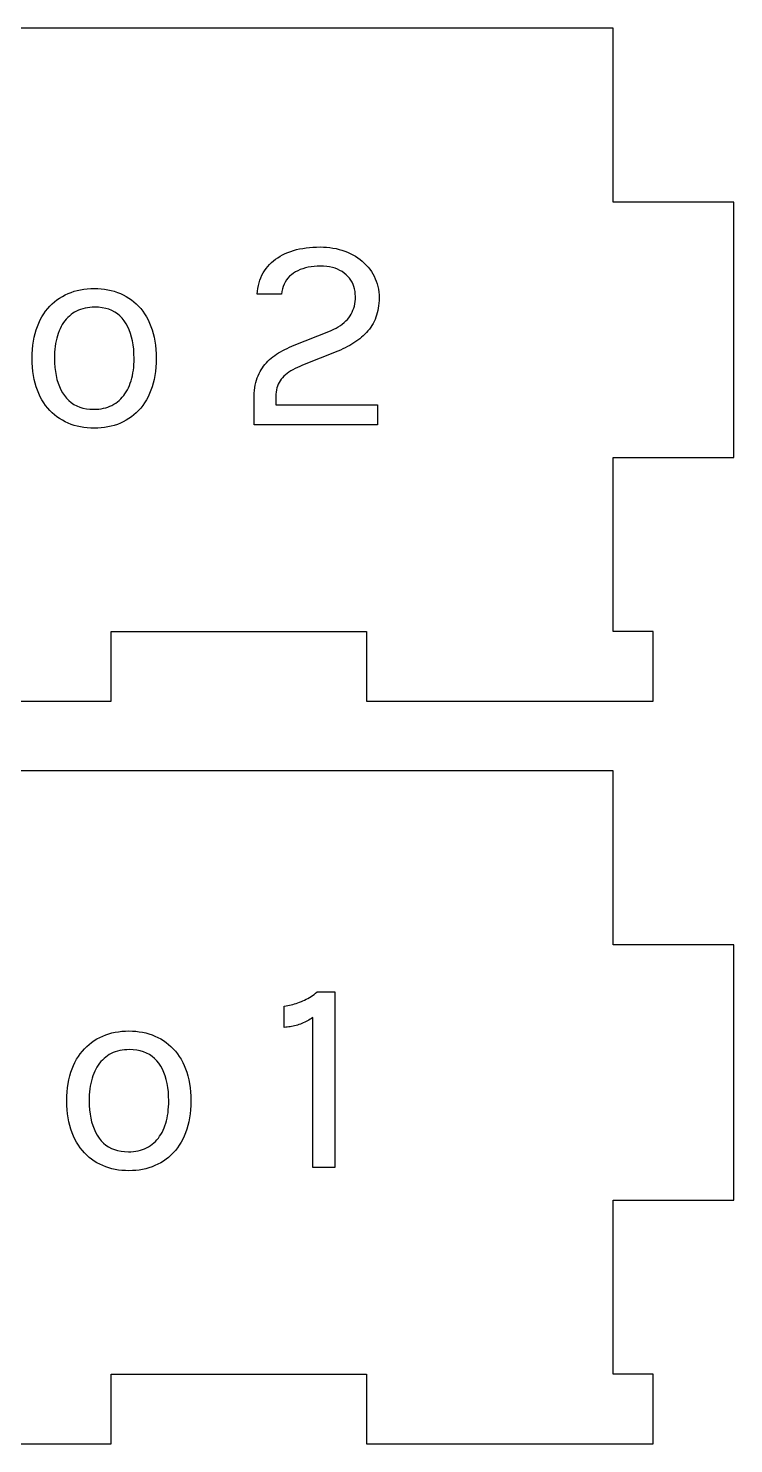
# Model space of a CAD drawing. Header units: millimetres. Extents: x 0 to 174, y 0 to 157.
# Drawn here: x 143.3 to 173.7, y 0 to 61 of the extents above; entities that cross this region are included whole.
import ezdxf

# ---------------------------------------------------------------- set-up
doc = ezdxf.new("R2010")
doc.units = ezdxf.units.MM
doc.layers.get('0').update_dxf_attribs({"linetype": 'CONTINUOUS'})

msp = doc.modelspace()

# ---------------------------------------------------------------- linework, layer by layer
for p, q in [((168.468, 61), (114.196, 61)), ((168.468, 53.5), (168.468, 61)), ((173.664, 53.5), (168.468, 53.5)), ((173.664, 42.5), (173.664, 53.5)), ((154.22, 51.235), (154.332, 51.289)), ((154.332, 51.289), (154.448, 51.339)), ((154.448, 51.339), (154.569, 51.384)), ((154.569, 51.384), (154.694, 51.424)), ((154.694, 51.424), (154.822, 51.46)), ((154.822, 51.46), (154.955, 51.491)), ((154.955, 51.491), (155.092, 51.517)), ((155.092, 51.517), (155.232, 51.538)), ((155.232, 51.538), (155.377, 51.555)), ((155.377, 51.555), (155.525, 51.567)), ((155.525, 51.567), (155.678, 51.574)), ((155.678, 51.574), (155.834, 51.576)), ((155.834, 51.576), (155.834, 51.576)), ((155.834, 51.576), (155.978, 51.573)), ((155.978, 51.573), (156.118, 51.565)), ((156.118, 51.565), (156.256, 51.551)), ((156.256, 51.551), (156.391, 51.531)), ((156.391, 51.531), (156.523, 51.505)), ((156.523, 51.505), (156.651, 51.474)), ((156.651, 51.474), (156.777, 51.438)), ((156.777, 51.438), (156.9, 51.396)), ((156.9, 51.396), (157.019, 51.348)), ((157.019, 51.348), (157.136, 51.294)), ((157.136, 51.294), (157.249, 51.235)), ((153.443, 50.553), (153.509, 50.646)), ((153.509, 50.646), (153.581, 50.735)), ((153.581, 50.735), (153.657, 50.82)), ((153.657, 50.82), (153.738, 50.9)), ((153.738, 50.9), (153.825, 50.976)), ((153.825, 50.976), (153.916, 51.047)), ((153.916, 51.047), (154.013, 51.114)), ((154.013, 51.114), (154.114, 51.177)), ((154.114, 51.177), (154.22, 51.235)), ((155.088, 50.639), (154.98, 50.6)), ((155.202, 50.672), (155.088, 50.639)), ((155.32, 50.7), (155.202, 50.672)), ((155.444, 50.721), (155.32, 50.7)), ((155.573, 50.736), (155.444, 50.721)), ((155.707, 50.745), (155.573, 50.736)), ((155.846, 50.748), (155.707, 50.745)), ((155.986, 50.744), (155.846, 50.748)), ((155.846, 50.748), (155.846, 50.748)), ((156.119, 50.733), (155.986, 50.744)), ((156.246, 50.715), (156.119, 50.733)), ((156.367, 50.689), (156.246, 50.715)), ((156.481, 50.657), (156.367, 50.689)), ((156.589, 50.616), (156.481, 50.657)), ((157.249, 51.235), (157.357, 51.173)), ((157.357, 51.173), (157.46, 51.106)), ((157.46, 51.106), (157.558, 51.034)), ((157.558, 51.034), (157.651, 50.959)), ((157.651, 50.959), (157.74, 50.879)), ((157.74, 50.879), (157.823, 50.795)), ((157.823, 50.795), (157.902, 50.706)), ((157.902, 50.706), (157.976, 50.614)), ((153.175, 49.911), (153.204, 50.028)), ((153.204, 50.028), (153.24, 50.141)), ((153.24, 50.141), (153.282, 50.25)), ((153.282, 50.25), (153.329, 50.355)), ((153.329, 50.355), (153.383, 50.456)), ((153.383, 50.456), (153.443, 50.553)), ((154.329, 50.066), (154.281, 49.972)), ((154.385, 50.154), (154.329, 50.066)), ((154.448, 50.236), (154.385, 50.154)), ((154.519, 50.312), (154.448, 50.236)), ((154.598, 50.381), (154.519, 50.312)), ((154.685, 50.445), (154.598, 50.381)), ((154.778, 50.503), (154.685, 50.445)), ((154.876, 50.554), (154.778, 50.503)), ((154.98, 50.6), (154.876, 50.554)), ((156.691, 50.569), (156.589, 50.616)), ((156.787, 50.514), (156.691, 50.569)), ((156.876, 50.452), (156.787, 50.514)), ((156.959, 50.382), (156.876, 50.452)), ((157.035, 50.307), (156.959, 50.382)), ((157.103, 50.227), (157.035, 50.307)), ((157.163, 50.144), (157.103, 50.227)), ((157.214, 50.056), (157.163, 50.144)), ((157.258, 49.963), (157.214, 50.056)), ((157.976, 50.614), (158.045, 50.517)), ((158.045, 50.517), (158.108, 50.417)), ((158.108, 50.417), (158.165, 50.313)), ((158.165, 50.313), (158.215, 50.207)), ((158.215, 50.207), (158.258, 50.097)), ((158.258, 50.097), (158.295, 49.985)), ((144.607, 49.374), (144.725, 49.446)), ((144.725, 49.446), (144.847, 49.511)), ((144.847, 49.511), (144.973, 49.569)), ((144.973, 49.569), (145.102, 49.62)), ((145.102, 49.62), (145.235, 49.665)), ((145.235, 49.665), (145.371, 49.703)), ((145.371, 49.703), (145.51, 49.733)), ((145.51, 49.733), (145.653, 49.757)), ((145.653, 49.757), (145.799, 49.774)), ((145.799, 49.774), (145.949, 49.785)), ((145.949, 49.785), (146.102, 49.788)), ((146.102, 49.788), (146.102, 49.788)), ((146.102, 49.788), (146.254, 49.785)), ((146.254, 49.785), (146.403, 49.774)), ((146.403, 49.774), (146.548, 49.757)), ((146.548, 49.757), (146.69, 49.733)), ((146.69, 49.733), (146.829, 49.703)), ((146.829, 49.703), (146.964, 49.665)), ((146.964, 49.665), (147.096, 49.62)), ((147.096, 49.62), (147.225, 49.569)), ((147.225, 49.569), (147.351, 49.511)), ((147.351, 49.511), (147.473, 49.446)), ((147.473, 49.446), (147.591, 49.374)), ((153.122, 49.536), (153.133, 49.665)), ((154.166, 49.536), (153.122, 49.536)), ((153.133, 49.665), (153.151, 49.79)), ((153.151, 49.79), (153.175, 49.911)), ((154.183, 49.654), (154.166, 49.536)), ((154.166, 49.536), (154.166, 49.536)), ((154.208, 49.766), (154.183, 49.654)), ((154.24, 49.872), (154.208, 49.766)), ((154.281, 49.972), (154.24, 49.872)), ((157.294, 49.867), (157.258, 49.963)), ((157.322, 49.767), (157.294, 49.867)), ((157.342, 49.662), (157.322, 49.767)), ((157.354, 49.553), (157.342, 49.662)), ((157.358, 49.44), (157.354, 49.553)), ((157.355, 49.333), (157.358, 49.44)), ((157.358, 49.44), (157.358, 49.44)), ((158.295, 49.985), (158.325, 49.87)), ((158.325, 49.87), (158.348, 49.752)), ((158.348, 49.752), (158.365, 49.631)), ((158.365, 49.631), (158.375, 49.507)), ((158.375, 49.507), (158.378, 49.38)), ((143.923, 48.69), (144.006, 48.807)), ((144.006, 48.807), (144.093, 48.918)), ((144.093, 48.918), (144.186, 49.022)), ((144.186, 49.022), (144.283, 49.12)), ((144.283, 49.12), (144.386, 49.211)), ((144.386, 49.211), (144.494, 49.296)), ((144.494, 49.296), (144.607, 49.374)), ((145.337, 48.813), (145.254, 48.768)), ((145.423, 48.853), (145.337, 48.813)), ((145.513, 48.888), (145.423, 48.853)), ((145.606, 48.917), (145.513, 48.888)), ((145.703, 48.941), (145.606, 48.917)), ((145.804, 48.96), (145.703, 48.941)), ((145.908, 48.973), (145.804, 48.96)), ((146.015, 48.981), (145.908, 48.973)), ((146.126, 48.984), (146.015, 48.981)), ((146.29, 48.978), (146.126, 48.984)), ((146.126, 48.984), (146.126, 48.984)), ((146.445, 48.96), (146.29, 48.978)), ((146.593, 48.931), (146.445, 48.96)), ((146.732, 48.889), (146.593, 48.931)), ((146.863, 48.836), (146.732, 48.889)), ((146.985, 48.771), (146.863, 48.836)), ((147.591, 49.374), (147.704, 49.296)), ((147.704, 49.296), (147.812, 49.211)), ((147.812, 49.211), (147.914, 49.12)), ((147.914, 49.12), (148.012, 49.022)), ((148.012, 49.022), (148.104, 48.918)), ((148.104, 48.918), (148.191, 48.807)), ((148.191, 48.807), (148.273, 48.69)), ((157.217, 48.764), (157.254, 48.85)), ((157.254, 48.85), (157.286, 48.939)), ((157.286, 48.939), (157.312, 49.032)), ((157.312, 49.032), (157.332, 49.129)), ((157.332, 49.129), (157.347, 49.229)), ((157.347, 49.229), (157.355, 49.333)), ((158.324, 48.835), (158.3, 48.736)), ((158.343, 48.938), (158.324, 48.835)), ((158.359, 49.044), (158.343, 48.938)), ((158.369, 49.153), (158.359, 49.044)), ((158.376, 49.265), (158.369, 49.153)), ((158.378, 49.38), (158.376, 49.265)), ((158.378, 49.38), (158.378, 49.38)), ((143.649, 48.155), (143.708, 48.298)), ((143.708, 48.298), (143.774, 48.435)), ((143.774, 48.435), (143.846, 48.566)), ((143.846, 48.566), (143.923, 48.69)), ((144.724, 48.231), (144.675, 48.144)), ((144.778, 48.315), (144.724, 48.231)), ((144.835, 48.393), (144.778, 48.315)), ((144.895, 48.467), (144.835, 48.393)), ((144.96, 48.536), (144.895, 48.467)), ((145.028, 48.601), (144.96, 48.536)), ((145.099, 48.661), (145.028, 48.601)), ((145.175, 48.717), (145.099, 48.661)), ((145.254, 48.768), (145.175, 48.717)), ((147.099, 48.694), (146.985, 48.771)), ((147.205, 48.606), (147.099, 48.694)), ((147.303, 48.505), (147.205, 48.606)), ((147.392, 48.393), (147.303, 48.505)), ((147.473, 48.27), (147.392, 48.393)), ((147.545, 48.139), (147.473, 48.27)), ((148.273, 48.69), (148.349, 48.566)), ((148.349, 48.566), (148.421, 48.435)), ((148.421, 48.435), (148.487, 48.298)), ((148.487, 48.298), (148.545, 48.155)), ((156.621, 48.136), (156.71, 48.195)), ((156.71, 48.195), (156.794, 48.256)), ((156.794, 48.256), (156.871, 48.32)), ((156.871, 48.32), (156.943, 48.387)), ((156.943, 48.387), (157.01, 48.456)), ((157.01, 48.456), (157.07, 48.528)), ((157.07, 48.528), (157.125, 48.603)), ((157.125, 48.603), (157.174, 48.682)), ((157.174, 48.682), (157.217, 48.764)), ((158.068, 48.198), (158.016, 48.118)), ((158.117, 48.281), (158.068, 48.198)), ((158.162, 48.366), (158.117, 48.281)), ((158.203, 48.454), (158.162, 48.366)), ((158.24, 48.545), (158.203, 48.454)), ((158.272, 48.639), (158.24, 48.545)), ((158.3, 48.736), (158.272, 48.639)), ((143.482, 47.517), (143.513, 47.686)), ((143.513, 47.686), (143.551, 47.848)), ((143.551, 47.848), (143.597, 48.005)), ((143.597, 48.005), (143.649, 48.155)), ((144.485, 47.641), (144.458, 47.529)), ((144.515, 47.749), (144.485, 47.641)), ((144.549, 47.854), (144.515, 47.749)), ((144.587, 47.955), (144.549, 47.854)), ((144.629, 48.052), (144.587, 47.955)), ((144.675, 48.144), (144.629, 48.052)), ((147.609, 47.999), (147.545, 48.139)), ((147.665, 47.851), (147.609, 47.999)), ((147.712, 47.693), (147.665, 47.851)), ((147.75, 47.527), (147.712, 47.693)), ((148.545, 48.155), (148.597, 48.005)), ((148.597, 48.005), (148.642, 47.848)), ((148.642, 47.848), (148.68, 47.686)), ((148.68, 47.686), (148.711, 47.517)), ((154.718, 47.34), (156.206, 47.928)), ((156.206, 47.928), (156.318, 47.976)), ((156.318, 47.976), (156.425, 48.027)), ((156.425, 48.027), (156.526, 48.08)), ((156.526, 48.08), (156.621, 48.136)), ((157.547, 47.622), (157.466, 47.56)), ((157.625, 47.686), (157.547, 47.622)), ((157.699, 47.752), (157.625, 47.686)), ((157.77, 47.82), (157.699, 47.752)), ((157.837, 47.891), (157.77, 47.82)), ((157.9, 47.964), (157.837, 47.891)), ((157.96, 48.04), (157.9, 47.964)), ((158.016, 48.118), (157.96, 48.04)), ((143.426, 46.776), (143.43, 46.971)), ((143.43, 46.971), (143.44, 47.159)), ((143.44, 47.159), (143.457, 47.341)), ((143.457, 47.341), (143.482, 47.517)), ((144.394, 47.042), (144.388, 46.911)), ((144.404, 47.169), (144.394, 47.042)), ((144.418, 47.293), (144.404, 47.169)), ((144.436, 47.413), (144.418, 47.293)), ((144.458, 47.529), (144.436, 47.413)), ((147.78, 47.352), (147.75, 47.527)), ((147.801, 47.169), (147.78, 47.352)), ((147.814, 46.977), (147.801, 47.169)), ((147.818, 46.776), (147.814, 46.977)), ((148.711, 47.517), (148.735, 47.341)), ((148.735, 47.341), (148.752, 47.159)), ((148.752, 47.159), (148.763, 46.971)), ((148.763, 46.971), (148.766, 46.776)), ((153.963, 46.954), (154.048, 47.008)), ((154.048, 47.008), (154.135, 47.06)), ((154.135, 47.06), (154.225, 47.111)), ((154.225, 47.111), (154.318, 47.16)), ((154.318, 47.16), (154.414, 47.207)), ((154.414, 47.207), (154.512, 47.253)), ((154.512, 47.253), (154.614, 47.297)), ((154.614, 47.297), (154.718, 47.34)), ((154.718, 47.34), (154.718, 47.34)), ((156.602, 47.088), (155.078, 46.476)), ((156.71, 47.133), (156.602, 47.088)), ((156.602, 47.088), (156.602, 47.088)), ((156.815, 47.18), (156.71, 47.133)), ((156.916, 47.229), (156.815, 47.18)), ((157.015, 47.28), (156.916, 47.229)), ((157.111, 47.332), (157.015, 47.28)), ((157.204, 47.387), (157.111, 47.332)), ((157.294, 47.443), (157.204, 47.387)), ((157.382, 47.501), (157.294, 47.443)), ((157.466, 47.56), (157.382, 47.501)), ((143.43, 46.582), (143.426, 46.776)), ((143.426, 46.776), (143.426, 46.776)), ((143.44, 46.395), (143.43, 46.582)), ((143.457, 46.214), (143.44, 46.395)), ((144.388, 46.911), (144.386, 46.776)), ((144.386, 46.776), (144.386, 46.776)), ((144.386, 46.776), (144.39, 46.577)), ((144.39, 46.577), (144.403, 46.387)), ((144.403, 46.387), (144.425, 46.206)), ((147.786, 46.263), (147.8, 46.386)), ((147.8, 46.386), (147.81, 46.512)), ((147.81, 46.512), (147.816, 46.642)), ((147.816, 46.642), (147.818, 46.776)), ((147.818, 46.776), (147.818, 46.776)), ((148.752, 46.395), (148.735, 46.214)), ((148.763, 46.582), (148.752, 46.395)), ((148.766, 46.776), (148.763, 46.582)), ((148.766, 46.776), (148.766, 46.776)), ((153.295, 46.285), (153.346, 46.365)), ((153.346, 46.365), (153.401, 46.442)), ((153.401, 46.442), (153.46, 46.517)), ((153.46, 46.517), (153.521, 46.588)), ((153.521, 46.588), (153.586, 46.656)), ((153.586, 46.656), (153.655, 46.721)), ((153.655, 46.721), (153.727, 46.783)), ((153.727, 46.783), (153.803, 46.842)), ((153.803, 46.842), (153.882, 46.899)), ((153.882, 46.899), (153.963, 46.954)), ((154.859, 46.384), (154.758, 46.335)), ((154.966, 46.431), (154.859, 46.384)), ((155.078, 46.476), (154.966, 46.431)), ((143.482, 46.039), (143.457, 46.214)), ((143.513, 45.87), (143.482, 46.039)), ((143.551, 45.708), (143.513, 45.87)), ((144.425, 46.206), (144.455, 46.032)), ((144.455, 46.032), (144.493, 45.868)), ((144.493, 45.868), (144.54, 45.711)), ((147.655, 45.706), (147.689, 45.81)), ((147.689, 45.81), (147.72, 45.918)), ((147.72, 45.918), (147.746, 46.029)), ((147.746, 46.029), (147.768, 46.145)), ((147.768, 46.145), (147.786, 46.263)), ((148.68, 45.87), (148.642, 45.708)), ((148.711, 46.039), (148.68, 45.87)), ((148.735, 46.214), (148.711, 46.039)), ((153.067, 45.731), (153.094, 45.834)), ((153.094, 45.834), (153.126, 45.932)), ((153.126, 45.932), (153.163, 46.026)), ((153.163, 46.026), (153.203, 46.116)), ((153.203, 46.116), (153.247, 46.202)), ((153.247, 46.202), (153.295, 46.285)), ((154.11, 45.81), (154.067, 45.738)), ((154.159, 45.878), (154.11, 45.81)), ((154.214, 45.942), (154.159, 45.878)), ((154.275, 46.004), (154.214, 45.942)), ((154.341, 46.063), (154.275, 46.004)), ((154.413, 46.121), (154.341, 46.063)), ((154.491, 46.177), (154.413, 46.121)), ((154.574, 46.231), (154.491, 46.177)), ((154.663, 46.284), (154.574, 46.231)), ((154.758, 46.335), (154.663, 46.284)), ((143.597, 45.551), (143.551, 45.708)), ((143.649, 45.401), (143.597, 45.551)), ((143.708, 45.258), (143.649, 45.401)), ((143.774, 45.12), (143.708, 45.258)), ((144.54, 45.711), (144.596, 45.564)), ((144.596, 45.564), (144.661, 45.424)), ((144.661, 45.424), (144.734, 45.293)), ((144.734, 45.293), (144.815, 45.171)), ((144.815, 45.171), (144.905, 45.059)), ((147.308, 45.097), (147.369, 45.17)), ((147.369, 45.17), (147.426, 45.248)), ((147.426, 45.248), (147.479, 45.331)), ((147.479, 45.331), (147.529, 45.418)), ((147.529, 45.418), (147.575, 45.51)), ((147.575, 45.51), (147.617, 45.606)), ((147.617, 45.606), (147.655, 45.706)), ((148.487, 45.258), (148.421, 45.12)), ((148.545, 45.401), (148.487, 45.258)), ((148.597, 45.551), (148.545, 45.401)), ((148.642, 45.708), (148.597, 45.551)), ((152.99, 45.024), (152.992, 45.153)), ((152.992, 45.153), (152.999, 45.277)), ((152.999, 45.277), (153.009, 45.397)), ((153.009, 45.397), (153.024, 45.513)), ((153.024, 45.513), (153.043, 45.624)), ((153.043, 45.624), (153.067, 45.731)), ((153.929, 45.23), (153.926, 45.132)), ((153.938, 45.324), (153.929, 45.23)), ((153.952, 45.414), (153.938, 45.324)), ((153.972, 45.501), (153.952, 45.414)), ((153.998, 45.584), (153.972, 45.501)), ((154.03, 45.663), (153.998, 45.584)), ((154.067, 45.738), (154.03, 45.663)), ((143.846, 44.989), (143.774, 45.12)), ((143.923, 44.864), (143.846, 44.989)), ((144.006, 44.746), (143.923, 44.864)), ((144.093, 44.635), (144.006, 44.746)), ((144.186, 44.53), (144.093, 44.635)), ((144.283, 44.432), (144.186, 44.53)), ((144.905, 45.059), (145.003, 44.958)), ((145.003, 44.958), (145.109, 44.87)), ((145.109, 44.87), (145.223, 44.793)), ((145.223, 44.793), (145.345, 44.728)), ((145.345, 44.728), (145.476, 44.675)), ((145.476, 44.675), (145.614, 44.633)), ((145.614, 44.633), (145.761, 44.604)), ((145.761, 44.604), (145.915, 44.586)), ((145.915, 44.586), (146.078, 44.58)), ((146.078, 44.58), (146.188, 44.583)), ((146.078, 44.58), (146.078, 44.58)), ((146.078, 44.58), (146.078, 44.58)), ((146.188, 44.583), (146.295, 44.591)), ((146.295, 44.591), (146.398, 44.604)), ((146.398, 44.604), (146.498, 44.623)), ((146.498, 44.623), (146.594, 44.647)), ((146.594, 44.647), (146.687, 44.676)), ((146.687, 44.676), (146.777, 44.711)), ((146.777, 44.711), (146.863, 44.751)), ((146.863, 44.751), (146.946, 44.796)), ((146.946, 44.796), (147.026, 44.847)), ((147.026, 44.847), (147.102, 44.903)), ((147.102, 44.903), (147.174, 44.963)), ((147.174, 44.963), (147.243, 45.027)), ((147.243, 45.027), (147.308, 45.097)), ((148.012, 44.53), (147.914, 44.432)), ((148.104, 44.635), (148.012, 44.53)), ((148.191, 44.746), (148.104, 44.635)), ((148.273, 44.864), (148.191, 44.746)), ((148.349, 44.989), (148.273, 44.864)), ((148.421, 45.12), (148.349, 44.989)), ((152.99, 43.908), (152.99, 45.024)), ((153.926, 45.132), (153.926, 45.132)), ((153.926, 45.132), (153.926, 44.772)), ((153.926, 44.772), (158.306, 44.772)), ((158.306, 44.772), (158.306, 43.908)), ((144.386, 44.341), (144.283, 44.432)), ((144.494, 44.256), (144.386, 44.341)), ((144.607, 44.178), (144.494, 44.256)), ((144.725, 44.106), (144.607, 44.178)), ((144.847, 44.041), (144.725, 44.106)), ((144.973, 43.983), (144.847, 44.041)), ((145.102, 43.932), (144.973, 43.983)), ((145.235, 43.887), (145.102, 43.932)), ((147.096, 43.932), (146.964, 43.887)), ((147.225, 43.983), (147.096, 43.932)), ((147.351, 44.041), (147.225, 43.983)), ((147.473, 44.106), (147.351, 44.041)), ((147.591, 44.178), (147.473, 44.106)), ((147.704, 44.256), (147.591, 44.178)), ((147.812, 44.341), (147.704, 44.256)), ((147.914, 44.432), (147.812, 44.341)), ((145.371, 43.849), (145.235, 43.887)), ((145.51, 43.819), (145.371, 43.849)), ((145.653, 43.795), (145.51, 43.819)), ((145.799, 43.778), (145.653, 43.795)), ((145.949, 43.767), (145.799, 43.778)), ((146.102, 43.764), (145.949, 43.767)), ((146.254, 43.767), (146.102, 43.764)), ((146.102, 43.764), (146.102, 43.764)), ((146.102, 43.764), (146.102, 43.764)), ((146.403, 43.778), (146.254, 43.767)), ((146.548, 43.795), (146.403, 43.778)), ((146.69, 43.819), (146.548, 43.795)), ((146.829, 43.849), (146.69, 43.819)), ((146.964, 43.887), (146.829, 43.849)), ((158.306, 43.908), (152.99, 43.908)), ((158.306, 43.908), (158.306, 43.908)), ((168.468, 35), (168.468, 42.5)), ((168.468, 42.5), (173.664, 42.5)), ((146.832, 32), (146.832, 35)), ((146.832, 35), (157.832, 35)), ((157.832, 35), (157.832, 32)), ((170.199, 35), (168.468, 35)), ((170.199, 32), (170.199, 35)), ((135.832, 32), (146.832, 32)), ((157.832, 32), (170.199, 32)), ((168.468, 29), (114.196, 29)), ((168.468, 21.5), (168.468, 29)), ((173.664, 21.5), (168.468, 21.5)), ((173.664, 10.5), (173.664, 21.5)), ((154.517, 18.896), (154.591, 18.914)), ((154.591, 18.914), (154.665, 18.932)), ((154.665, 18.932), (154.738, 18.953)), ((154.738, 18.953), (154.811, 18.976)), ((154.811, 18.976), (154.883, 19)), ((154.883, 19), (154.955, 19.026)), ((154.955, 19.026), (155.027, 19.054)), ((155.027, 19.054), (155.098, 19.084)), ((155.098, 19.084), (155.169, 19.117)), ((155.169, 19.117), (155.238, 19.152)), ((155.238, 19.152), (155.307, 19.189)), ((155.307, 19.189), (155.376, 19.23)), ((155.376, 19.23), (155.444, 19.272)), ((155.444, 19.272), (155.511, 19.317)), ((155.511, 19.317), (155.577, 19.365)), ((155.577, 19.365), (155.643, 19.415)), ((155.643, 19.415), (155.708, 19.468)), ((155.708, 19.468), (155.708, 19.468)), ((155.708, 19.468), (156.464, 19.468)), ((155.708, 19.468), (155.708, 19.468)), ((156.464, 19.468), (156.464, 11.908)), ((154.292, 18.856), (154.367, 18.868)), ((154.292, 17.944), (154.292, 18.856)), ((154.367, 18.868), (154.442, 18.881)), ((154.442, 18.881), (154.517, 18.896)), ((155.47, 18.325), (155.412, 18.289)), ((155.528, 18.364), (155.47, 18.325)), ((155.528, 11.908), (155.528, 18.364)), ((146.729, 17.665), (146.865, 17.703)), ((146.865, 17.703), (147.004, 17.733)), ((147.004, 17.733), (147.147, 17.757)), ((147.147, 17.757), (147.293, 17.774)), ((147.293, 17.774), (147.443, 17.785)), ((147.443, 17.785), (147.596, 17.788)), ((147.596, 17.788), (147.596, 17.788)), ((147.596, 17.788), (147.748, 17.785)), ((147.748, 17.785), (147.897, 17.774)), ((147.897, 17.774), (148.042, 17.757)), ((148.042, 17.757), (148.184, 17.733)), ((148.184, 17.733), (148.323, 17.703)), ((148.323, 17.703), (148.458, 17.665)), ((154.356, 17.947), (154.292, 17.944)), ((154.292, 17.944), (154.292, 17.944)), ((154.419, 17.953), (154.356, 17.947)), ((154.483, 17.96), (154.419, 17.953)), ((154.546, 17.968), (154.483, 17.96)), ((154.609, 17.979), (154.546, 17.968)), ((154.673, 17.992), (154.609, 17.979)), ((154.736, 18.006), (154.673, 17.992)), ((154.799, 18.023), (154.736, 18.006)), ((154.862, 18.041), (154.799, 18.023)), ((154.925, 18.061), (154.862, 18.041)), ((154.988, 18.083), (154.925, 18.061)), ((155.05, 18.107), (154.988, 18.083)), ((155.112, 18.132), (155.05, 18.107)), ((155.173, 18.16), (155.112, 18.132)), ((155.233, 18.189), (155.173, 18.16)), ((155.293, 18.22), (155.233, 18.189)), ((155.353, 18.254), (155.293, 18.22)), ((155.412, 18.289), (155.353, 18.254)), ((145.68, 17.022), (145.777, 17.12)), ((145.777, 17.12), (145.88, 17.211)), ((145.88, 17.211), (145.988, 17.296)), ((145.988, 17.296), (146.101, 17.374)), ((146.101, 17.374), (146.219, 17.446)), ((146.219, 17.446), (146.341, 17.511)), ((146.341, 17.511), (146.467, 17.569)), ((146.467, 17.569), (146.596, 17.62)), ((146.596, 17.62), (146.729, 17.665)), ((148.458, 17.665), (148.59, 17.62)), ((148.59, 17.62), (148.719, 17.569)), ((148.719, 17.569), (148.845, 17.511)), ((148.845, 17.511), (148.967, 17.446)), ((148.967, 17.446), (149.085, 17.374)), ((149.085, 17.374), (149.198, 17.296)), ((149.198, 17.296), (149.306, 17.211)), ((149.306, 17.211), (149.408, 17.12)), ((149.408, 17.12), (149.506, 17.022)), ((145.268, 16.435), (145.34, 16.566)), ((145.34, 16.566), (145.417, 16.69)), ((145.417, 16.69), (145.5, 16.807)), ((145.5, 16.807), (145.587, 16.918)), ((145.587, 16.918), (145.68, 17.022)), ((146.454, 16.536), (146.389, 16.467)), ((146.522, 16.601), (146.454, 16.536)), ((146.593, 16.661), (146.522, 16.601)), ((146.669, 16.717), (146.593, 16.661)), ((146.748, 16.768), (146.669, 16.717)), ((146.831, 16.813), (146.748, 16.768)), ((146.917, 16.853), (146.831, 16.813)), ((147.007, 16.888), (146.917, 16.853)), ((147.1, 16.917), (147.007, 16.888)), ((147.197, 16.941), (147.1, 16.917)), ((147.298, 16.96), (147.197, 16.941)), ((147.402, 16.973), (147.298, 16.96)), ((147.509, 16.981), (147.402, 16.973)), ((147.62, 16.984), (147.509, 16.981)), ((147.784, 16.978), (147.62, 16.984)), ((147.62, 16.984), (147.62, 16.984)), ((147.939, 16.96), (147.784, 16.978)), ((148.087, 16.931), (147.939, 16.96)), ((148.226, 16.889), (148.087, 16.931)), ((148.357, 16.836), (148.226, 16.889)), ((148.479, 16.771), (148.357, 16.836)), ((148.593, 16.694), (148.479, 16.771)), ((148.699, 16.606), (148.593, 16.694)), ((148.797, 16.505), (148.699, 16.606)), ((148.886, 16.393), (148.797, 16.505)), ((149.506, 17.022), (149.598, 16.918)), ((149.598, 16.918), (149.685, 16.807)), ((149.685, 16.807), (149.767, 16.69)), ((149.767, 16.69), (149.843, 16.566)), ((149.843, 16.566), (149.915, 16.435)), ((145.045, 15.848), (145.091, 16.005)), ((145.091, 16.005), (145.143, 16.155)), ((145.143, 16.155), (145.202, 16.298)), ((145.202, 16.298), (145.268, 16.435)), ((146.081, 15.955), (146.043, 15.854)), ((146.123, 16.052), (146.081, 15.955)), ((146.169, 16.144), (146.123, 16.052)), ((146.218, 16.231), (146.169, 16.144)), ((146.272, 16.315), (146.218, 16.231)), ((146.329, 16.393), (146.272, 16.315)), ((146.389, 16.467), (146.329, 16.393)), ((148.967, 16.27), (148.886, 16.393)), ((149.039, 16.139), (148.967, 16.27)), ((149.103, 15.999), (149.039, 16.139)), ((149.159, 15.851), (149.103, 15.999)), ((149.915, 16.435), (149.981, 16.298)), ((149.981, 16.298), (150.039, 16.155)), ((150.039, 16.155), (150.091, 16.005)), ((150.091, 16.005), (150.136, 15.848)), ((144.934, 15.159), (144.951, 15.341)), ((144.951, 15.341), (144.976, 15.517)), ((144.976, 15.517), (145.007, 15.686)), ((145.007, 15.686), (145.045, 15.848)), ((145.912, 15.293), (145.898, 15.169)), ((145.93, 15.413), (145.912, 15.293)), ((145.952, 15.529), (145.93, 15.413)), ((145.979, 15.641), (145.952, 15.529)), ((146.009, 15.749), (145.979, 15.641)), ((146.043, 15.854), (146.009, 15.749)), ((149.206, 15.693), (149.159, 15.851)), ((149.244, 15.527), (149.206, 15.693)), ((149.274, 15.352), (149.244, 15.527)), ((149.295, 15.169), (149.274, 15.352)), ((150.136, 15.848), (150.174, 15.686)), ((150.174, 15.686), (150.205, 15.517)), ((150.205, 15.517), (150.229, 15.341)), ((150.229, 15.341), (150.246, 15.159)), ((144.92, 14.776), (144.924, 14.971)), ((144.924, 14.582), (144.92, 14.776)), ((144.92, 14.776), (144.92, 14.776)), ((144.924, 14.971), (144.934, 15.159)), ((145.882, 14.911), (145.88, 14.776)), ((145.88, 14.776), (145.88, 14.776)), ((145.88, 14.776), (145.884, 14.577)), ((145.888, 15.042), (145.882, 14.911)), ((145.898, 15.169), (145.888, 15.042)), ((149.308, 14.977), (149.295, 15.169)), ((149.304, 14.512), (149.31, 14.642)), ((149.312, 14.776), (149.308, 14.977)), ((149.31, 14.642), (149.312, 14.776)), ((149.312, 14.776), (149.312, 14.776)), ((150.246, 15.159), (150.257, 14.971)), ((150.257, 14.971), (150.26, 14.776)), ((150.26, 14.776), (150.257, 14.582)), ((150.26, 14.776), (150.26, 14.776)), ((144.934, 14.395), (144.924, 14.582)), ((144.951, 14.214), (144.934, 14.395)), ((144.976, 14.039), (144.951, 14.214)), ((145.007, 13.87), (144.976, 14.039)), ((145.884, 14.577), (145.897, 14.387)), ((145.897, 14.387), (145.919, 14.206)), ((145.919, 14.206), (145.949, 14.032)), ((145.949, 14.032), (145.987, 13.868)), ((149.24, 14.029), (149.262, 14.144)), ((149.262, 14.144), (149.28, 14.263)), ((149.28, 14.263), (149.294, 14.386)), ((149.294, 14.386), (149.304, 14.512)), ((150.205, 14.039), (150.174, 13.87)), ((150.229, 14.214), (150.205, 14.039)), ((150.246, 14.395), (150.229, 14.214)), ((150.257, 14.582), (150.246, 14.395)), ((145.045, 13.708), (145.007, 13.87)), ((145.091, 13.551), (145.045, 13.708)), ((145.143, 13.401), (145.091, 13.551)), ((145.987, 13.868), (146.034, 13.711)), ((146.034, 13.711), (146.09, 13.564)), ((146.09, 13.564), (146.155, 13.424)), ((146.155, 13.424), (146.228, 13.293)), ((149.023, 13.418), (149.069, 13.51)), ((149.069, 13.51), (149.111, 13.606)), ((149.111, 13.606), (149.149, 13.706)), ((149.149, 13.706), (149.183, 13.81)), ((149.183, 13.81), (149.214, 13.918)), ((149.214, 13.918), (149.24, 14.029)), ((150.091, 13.551), (150.039, 13.401)), ((150.136, 13.708), (150.091, 13.551)), ((150.174, 13.87), (150.136, 13.708)), ((145.202, 13.258), (145.143, 13.401)), ((145.268, 13.12), (145.202, 13.258)), ((145.34, 12.989), (145.268, 13.12)), ((145.417, 12.864), (145.34, 12.989)), ((145.5, 12.746), (145.417, 12.864)), ((146.228, 13.293), (146.309, 13.171)), ((146.309, 13.171), (146.399, 13.059)), ((146.399, 13.059), (146.497, 12.958)), ((146.497, 12.958), (146.603, 12.87)), ((146.603, 12.87), (146.717, 12.793)), ((148.44, 12.796), (148.52, 12.847)), ((148.52, 12.847), (148.596, 12.903)), ((148.596, 12.903), (148.668, 12.963)), ((148.668, 12.963), (148.737, 13.027)), ((148.737, 13.027), (148.802, 13.097)), ((148.802, 13.097), (148.863, 13.17)), ((148.863, 13.17), (148.92, 13.248)), ((148.92, 13.248), (148.973, 13.331)), ((148.973, 13.331), (149.023, 13.418)), ((149.767, 12.864), (149.685, 12.746)), ((149.843, 12.989), (149.767, 12.864)), ((149.915, 13.12), (149.843, 12.989)), ((149.981, 13.258), (149.915, 13.12)), ((150.039, 13.401), (149.981, 13.258)), ((145.587, 12.635), (145.5, 12.746)), ((145.68, 12.53), (145.587, 12.635)), ((145.777, 12.432), (145.68, 12.53)), ((145.88, 12.341), (145.777, 12.432)), ((145.988, 12.256), (145.88, 12.341)), ((146.101, 12.178), (145.988, 12.256)), ((146.717, 12.793), (146.839, 12.728)), ((146.839, 12.728), (146.97, 12.675)), ((146.97, 12.675), (147.108, 12.633)), ((147.108, 12.633), (147.255, 12.604)), ((147.255, 12.604), (147.409, 12.586)), ((147.409, 12.586), (147.572, 12.58)), ((147.572, 12.58), (147.682, 12.583)), ((147.572, 12.58), (147.572, 12.58)), ((147.572, 12.58), (147.572, 12.58)), ((147.682, 12.583), (147.789, 12.591)), ((147.789, 12.591), (147.892, 12.604)), ((147.892, 12.604), (147.992, 12.623)), ((147.992, 12.623), (148.088, 12.647)), ((148.088, 12.647), (148.181, 12.676)), ((148.181, 12.676), (148.271, 12.711)), ((148.271, 12.711), (148.357, 12.751)), ((148.357, 12.751), (148.44, 12.796)), ((149.198, 12.256), (149.085, 12.178)), ((149.306, 12.341), (149.198, 12.256)), ((149.408, 12.432), (149.306, 12.341)), ((149.506, 12.53), (149.408, 12.432)), ((149.598, 12.635), (149.506, 12.53)), ((149.685, 12.746), (149.598, 12.635)), ((146.219, 12.106), (146.101, 12.178)), ((146.341, 12.041), (146.219, 12.106)), ((146.467, 11.983), (146.341, 12.041)), ((146.596, 11.932), (146.467, 11.983)), ((146.729, 11.887), (146.596, 11.932)), ((146.865, 11.849), (146.729, 11.887)), ((147.004, 11.819), (146.865, 11.849)), ((147.147, 11.795), (147.004, 11.819)), ((147.293, 11.778), (147.147, 11.795)), ((147.443, 11.767), (147.293, 11.778)), ((147.596, 11.764), (147.443, 11.767)), ((147.748, 11.767), (147.596, 11.764)), ((147.596, 11.764), (147.596, 11.764)), ((147.596, 11.764), (147.596, 11.764)), ((147.897, 11.778), (147.748, 11.767)), ((148.042, 11.795), (147.897, 11.778)), ((148.184, 11.819), (148.042, 11.795)), ((148.323, 11.849), (148.184, 11.819)), ((148.458, 11.887), (148.323, 11.849)), ((148.59, 11.932), (148.458, 11.887)), ((148.719, 11.983), (148.59, 11.932)), ((148.845, 12.041), (148.719, 11.983)), ((148.967, 12.106), (148.845, 12.041)), ((149.085, 12.178), (148.967, 12.106)), ((156.464, 11.908), (155.528, 11.908)), ((168.468, 3), (168.468, 10.5)), ((168.468, 10.5), (173.664, 10.5)), ((146.832, 0), (146.832, 3)), ((146.832, 3), (157.832, 3)), ((157.832, 3), (157.832, 0)), ((170.199, 3), (168.468, 3)), ((170.199, 0), (170.199, 3)), ((135.832, 0), (146.832, 0)), ((157.832, 0), (170.199, 0))]:
    msp.add_line(p, q)

doc.saveas('drawing.dxf')
